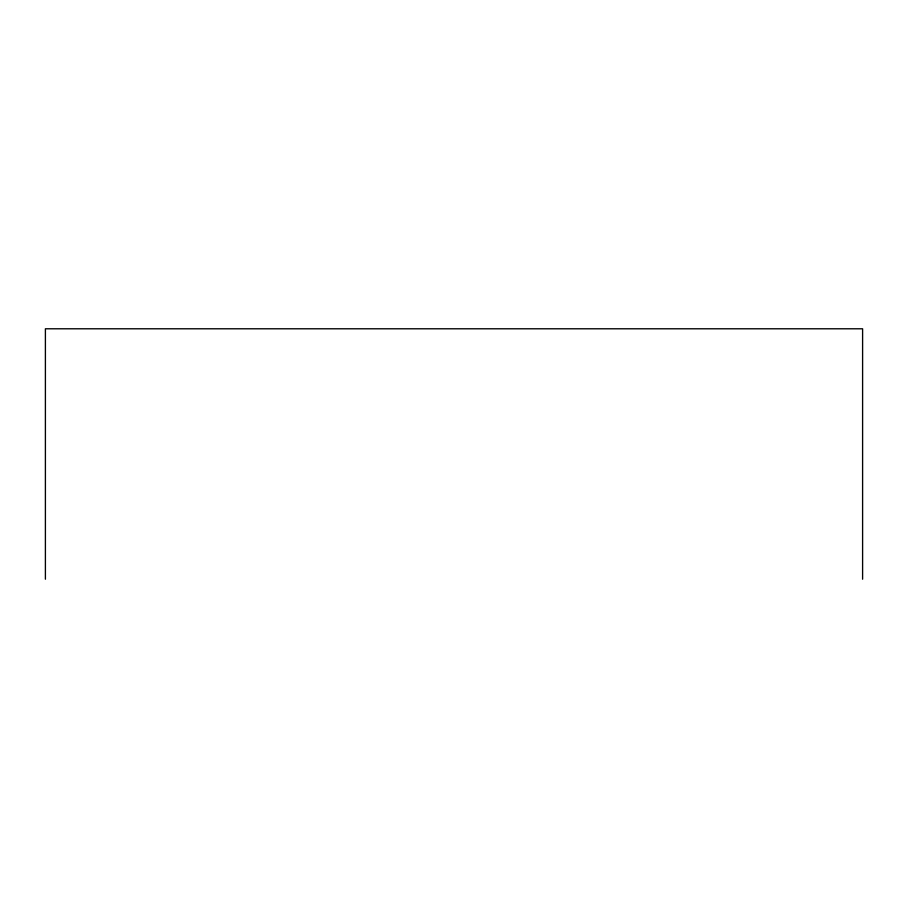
<?xml version="1.0" encoding="UTF-8"?>
<svg xmlns="http://www.w3.org/2000/svg" width="908" height="908" viewBox="0 0 908 908"><rect width="100%" height="100%" fill="white"/><g stroke="black" fill="none" stroke-linecap="round" stroke-linejoin="round"><path stroke-width="1.36" d="M862.6 579.213L862.6 328.787L45.4 328.787L45.4 579.213"/></g></svg>
